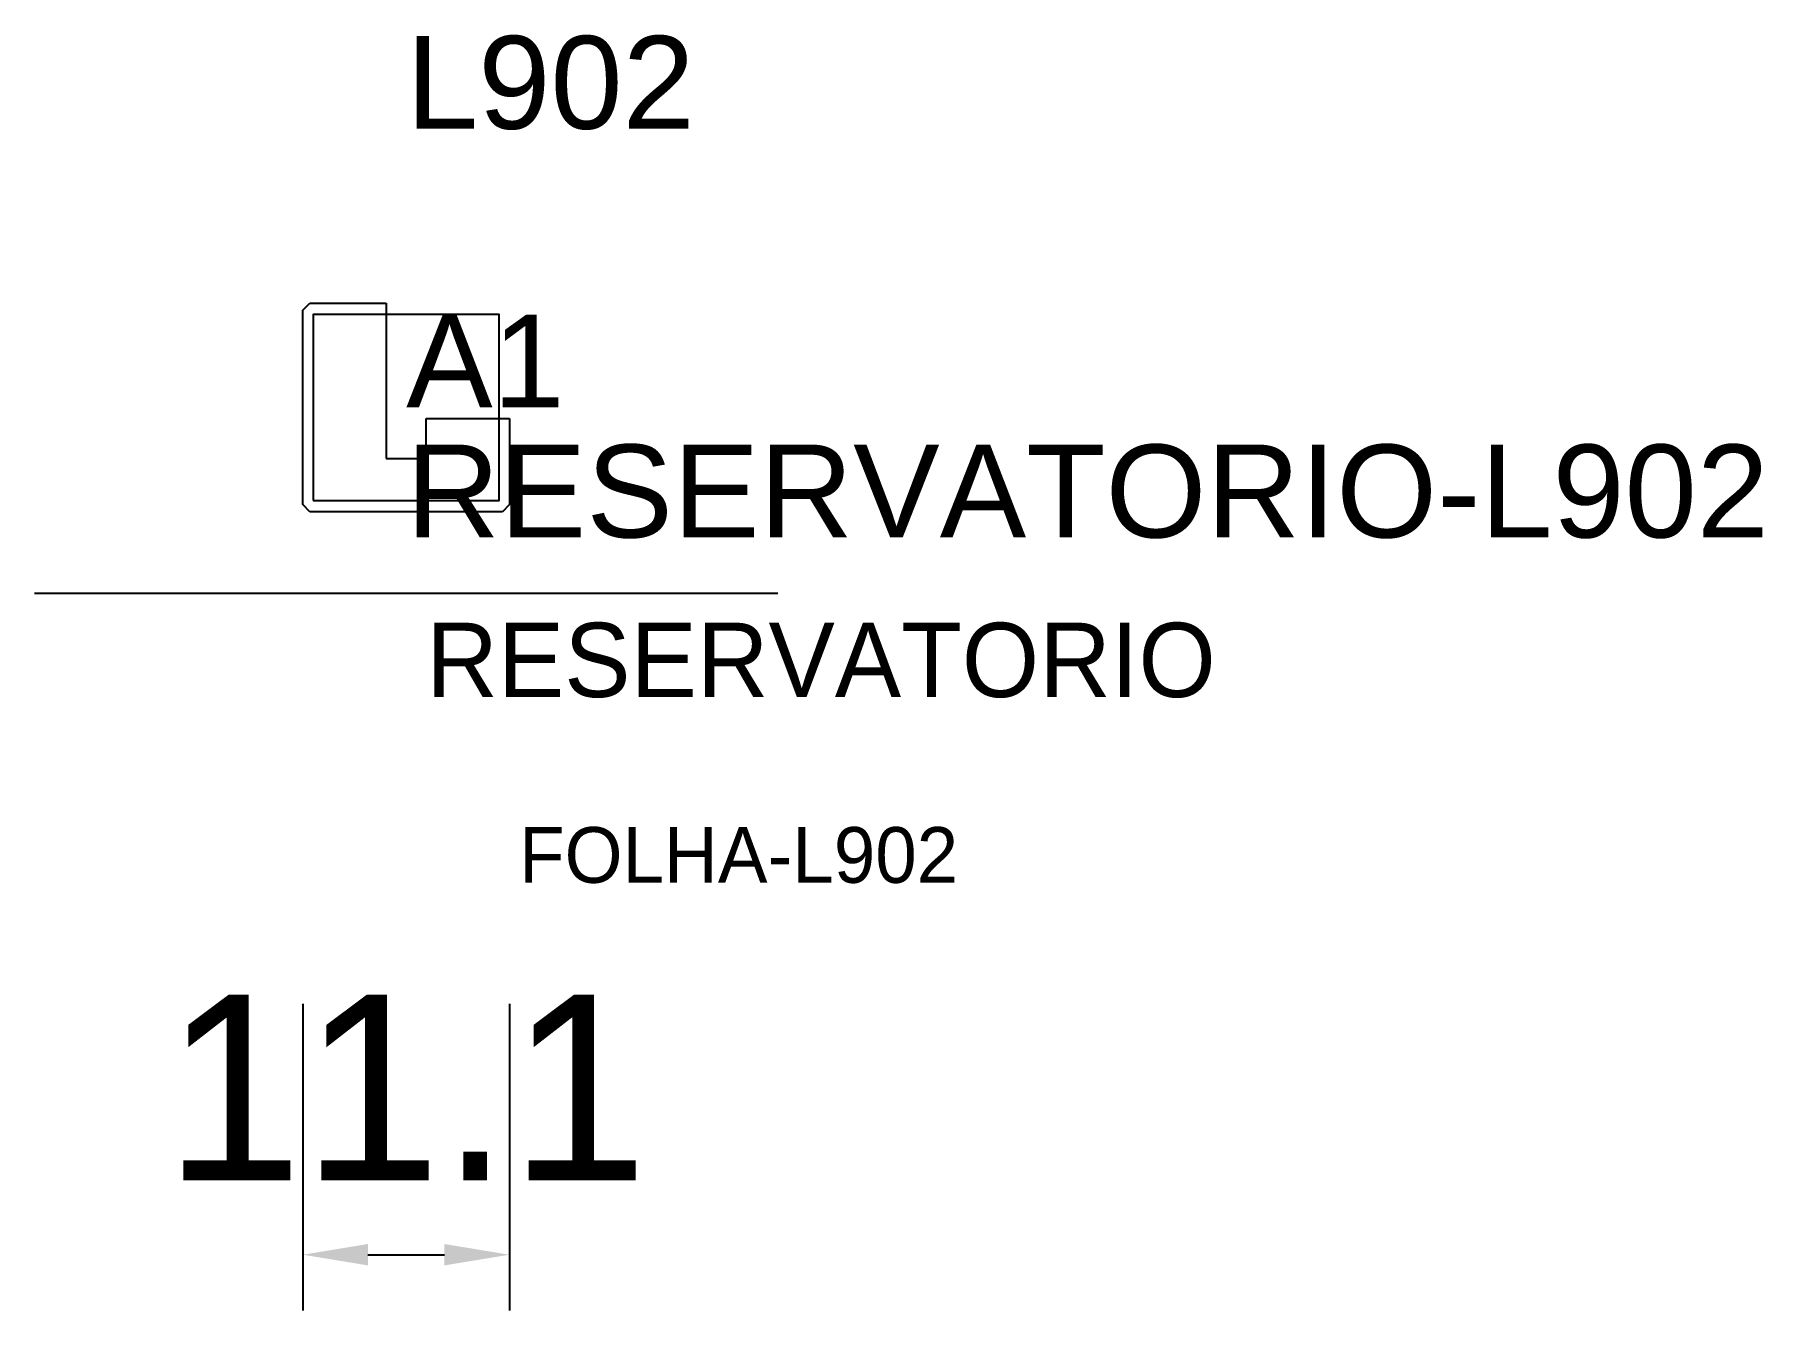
# Model space of a CAD drawing. Header units: metres. Extents: x 207.8 to 300.8, y 147.3 to 216.
import ezdxf

# ---------------------------------------------------------------- set-up
doc = ezdxf.new("R2010")
doc.units = ezdxf.units.M
for name, color, linetype in [('3', 3, 'CONTINUOUS'), ('AUX00', 7, 'CONTINUOUS'), ('COTA', 241, 'CONTINUOUS'), ('FOLHA', 255, 'CONTINUOUS'), ('Hachura', 251, 'CONTINUOUS'), ('NOMENCLATURA', 7, 'CONTINUOUS'), ('Nível', 160, 'CONTINUOUS'), ('Painéis', 200, 'CONTINUOUS'), ('Pilares', 5, 'CONTINUOUS'), ('SARR_2.2x7', 40, 'CONTINUOUS')]:
    doc.layers.add(name, color=color, linetype=linetype)
doc.styles.add('ARIAL', font='Arial.ttf')
doc.styles.add('STR_STANDARD', font='arial.ttf')
doc.dimstyles.new('EZ DXF', dxfattribs={"dimtxt": 10, "dimasz": 3.5, "dimexe": 3, "dimexo": 1.5, "dimgap": 1, "dimtad": 1, "dimdec": 1, "dimdsep": 46, "dimcen": 2.5, "dimazin": 3, "dimtfac": 1, "dimtmove": 0, "dimatfit": 3})

msp = doc.modelspace()

# ---------------------------------------------------------------- hatches: boundary and pattern name
at = {"layer": 'Hachura'}
h = msp.add_hatch(dxfattribs=at)
h.set_pattern_fill('ANSI31', scale=50)
h.paths.add_polyline_path([(228.84, 195.3), (233.32, 195.3), (233.32, 190.66), (232.94, 190.28), (222.58, 190.28), (222.2, 190.66), (222.2, 201.12), (222.58, 201.5), (226.68, 201.5), (226.68, 195.3), (226.68, 193.14), (228.84, 193.14)])
h = msp.add_hatch(dxfattribs=at)
h.set_pattern_fill('ANSI31', scale=50)
h.paths.add_polyline_path([(228.84, 195.3), (233.32, 195.3), (233.32, 190.66), (232.94, 190.28), (222.58, 190.28), (222.2, 190.66), (222.2, 201.12), (222.58, 201.5), (226.68, 201.5), (226.68, 195.3), (226.68, 193.14), (228.84, 193.14)])

# ---------------------------------------------------------------- linework, layer by layer
at = {"layer": 'Painéis', "color": 200}
for p, q in [((222.2, 201.12), (222.58, 201.5)), ((222.2, 201.12), (222.58, 201.5)), ((222.2, 190.66), (222.2, 201.12)), ((222.2, 190.66), (222.2, 201.12)), ((222.58, 201.5), (226.68, 201.5)), ((222.58, 201.5), (226.68, 201.5)), ((226.68, 201.5), (226.68, 195.3)), ((226.68, 201.5), (226.68, 195.3)), ((226.68, 195.3), (226.68, 193.14)), ((226.68, 195.3), (226.68, 193.14)), ((228.84, 195.3), (233.32, 195.3)), ((228.84, 193.14), (228.84, 195.3)), ((228.84, 195.3), (233.32, 195.3)), ((228.84, 193.14), (228.84, 195.3)), ((233.32, 195.3), (233.32, 190.66)), ((233.32, 195.3), (233.32, 190.66)), ((226.68, 193.14), (228.84, 193.14)), ((226.68, 193.14), (228.84, 193.14)), ((222.58, 190.28), (222.2, 190.66)), ((222.58, 190.28), (222.2, 190.66)), ((232.94, 190.28), (222.58, 190.28)), ((232.94, 190.28), (222.58, 190.28)), ((233.32, 190.66), (232.94, 190.28)), ((233.32, 190.66), (232.94, 190.28))]:
    msp.add_line(p, q, dxfattribs=at)
at = {"layer": 'Pilares'}
msp.add_lwpolyline([(222.76, 190.89), (232.76, 190.89), (232.76, 200.89), (222.76, 200.89)], close=True, dxfattribs=at)
msp.add_lwpolyline([(222.76, 190.89), (232.76, 190.89), (232.76, 200.89), (222.76, 200.89)], close=True, dxfattribs=at)
at = {"layer": 'SARR_2.2x7'}
msp.add_line((207.76, 185.89), (247.76, 185.89), dxfattribs=at)
msp.add_line((207.76, 185.89), (247.76, 185.89), dxfattribs=at)

# ---------------------------------------------------------------- texts
at = {"layer": '3', "style": 'STR_STANDARD'}
msp.add_text('A1', height=5, dxfattribs=at).set_placement((227.76, 195.89))
msp.add_text('A1', height=5, dxfattribs=at).set_placement((227.76, 195.89))
at = {"layer": 'AUX00', "style": 'STR_STANDARD'}
msp.add_text('RESERVATORIO-L902', height=5, dxfattribs=at).set_placement((227.76, 188.89))
msp.add_text('RESERVATORIO-L902', height=5, dxfattribs=at).set_placement((227.76, 188.89))
at = {"layer": 'FOLHA'}
msp.add_text('FOLHA-L902', height=3, dxfattribs=at).set_placement((233.84, 170.3))
msp.add_text('FOLHA-L902', height=3, dxfattribs=at).set_placement((233.84, 170.3))
at = {"layer": 'NOMENCLATURA', "insert": (227.76, 215.89), "char_height": 5, "attachment_point": 1, "style": 'ARIAL'}
msp.add_mtext('L902', dxfattribs=at)
msp.add_mtext('L902', dxfattribs=at)
at = {"layer": 'Nível'}
msp.add_text('RESERVATORIO', height=4, dxfattribs=at).set_placement((228.84, 180.3))
msp.add_text('RESERVATORIO', height=4, dxfattribs=at).set_placement((228.84, 180.3))

# ---------------------------------------------------------------- dimensions: what is measured, and where the dimension line sits
at = {"layer": 'COTA'}
msp.add_linear_dim(base=(222.2, 150.28), p1=(222.2, 165.28), p2=(233.32, 165.28), dimstyle='EZ DXF', dxfattribs=at).render()
msp.add_linear_dim(base=(222.2, 150.28), p1=(222.2, 165.28), p2=(233.32, 165.28), dimstyle='EZ DXF', dxfattribs=at).render()

doc.saveas('drawing.dxf')
